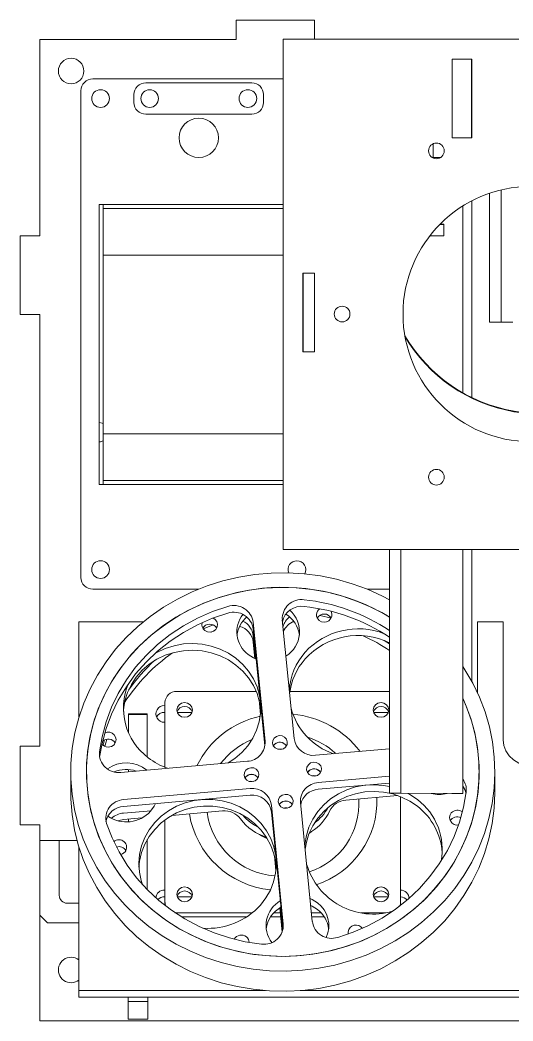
# Model space of a CAD drawing. Header units: millimetres. Extents: x -892 to 1085, y 100 to 1264.
# Drawn here: x -459.7 to -334.2, y 99.6 to 354.6 of the extents above; entities that cross this region are included whole.
import ezdxf

# ---------------------------------------------------------------- set-up
doc = ezdxf.new("R2010")
doc.units = ezdxf.units.MM

msp = doc.modelspace()

# ---------------------------------------------------------------- linework, layer by layer
at = {"color": 7, "linetype": 'Continuous', "lineweight": 15}
for p, q in [((-404.7, 349.62), (-404.7, 354.62)), ((-404.7, 354.62), (-384.7, 354.62)), ((-384.7, 354.62), (-384.7, 349.72)), ((-404.7, 349.62), (-454.7, 349.62)), ((-454.7, 349.62), (-454.7, 299.62)), ((-392.7, 349.72), (-392.7, 219.72)), ((-266.7, 349.72), (-392.7, 349.72)), ((-349.7, 324.62), (-349.7, 344.62)), ((-349.7, 344.62), (-344.7, 344.62)), ((-344.75, 344.62), (-349.65, 344.62)), ((-349.65, 344.62), (-349.65, 324.62)), ((-344.75, 324.62), (-344.75, 344.62)), ((-344.7, 324.62), (-344.7, 344.62)), ((-392.7, 339.62), (-441.2, 339.62)), ((-444.2, 336.62), (-444.2, 212.62)), ((-400.7, 338.62), (-427.7, 338.62)), ((-430.7, 335.62), (-430.7, 333.62)), ((-397.7, 333.62), (-397.7, 335.62)), ((-427.7, 330.62), (-400.7, 330.62)), ((-349.7, 324.62), (-344.7, 324.62)), ((-349.65, 324.62), (-344.75, 324.62)), ((-354.52, 319.62), (-354.52, 323.12)), ((-352.6, 319.62), (-354.81, 319.62)), ((-337.2, 291.71), (-337.2, 311.35)), ((-344.7, 308.55), (-344.7, 258.45)), ((-340.2, 291.71), (-340.2, 310.48)), ((-392.7, 307.62), (-439.52, 307.62)), ((-439.52, 307.62), (-439.52, 236.32)), ((-438.52, 307.62), (-438.52, 306.62)), ((-392.7, 306.62), (-438.52, 306.62)), ((-438.52, 306.62), (-438.52, 305.72)), ((-346.98, 259.65), (-346.98, 307.25)), ((-438.52, 304.72), (-438.52, 305.72)), ((-438.52, 304.72), (-438.52, 294.72)), ((-351.84, 302.57), (-352.82, 302.57)), ((-351.84, 302.62), (-352.77, 302.62)), ((-351.84, 302.62), (-351.84, 299.62)), ((-351.84, 299.67), (-351.84, 302.57)), ((-459.7, 279.62), (-459.7, 299.62)), ((-459.7, 299.62), (-454.7, 299.62)), ((-351.84, 299.62), (-355.4, 299.62)), ((-355.36, 299.67), (-351.84, 299.67)), ((-392.7, 294.72), (-438.52, 294.72)), ((-438.52, 294.72), (-438.52, 294.41)), ((-438.52, 293.41), (-438.52, 294.41)), ((-438.52, 293.41), (-438.52, 250.53)), ((-340.2, 285.71), (-340.2, 291.71)), ((-337.2, 285.71), (-337.2, 291.71)), ((-384.7, 290.12), (-387.7, 290.12)), ((-387.7, 290.12), (-387.7, 270.12)), ((-387.65, 290.12), (-384.75, 290.12)), ((-387.65, 270.12), (-387.65, 290.12)), ((-384.75, 290.12), (-384.75, 270.12)), ((-384.7, 290.12), (-384.7, 270.12)), ((-340.2, 277.63), (-340.2, 285.71)), ((-337.2, 277.63), (-337.2, 285.71)), ((-454.7, 279.62), (-459.7, 279.62)), ((-454.7, 279.62), (-454.7, 169.62)), ((-337.2, 277.63), (-340.2, 277.63)), ((-334.2, 277.63), (-337.2, 277.63)), ((-384.7, 270.12), (-387.7, 270.12)), ((-384.75, 270.12), (-387.65, 270.12)), ((-438.52, 249.53), (-438.52, 250.53)), ((-438.52, 249.53), (-438.52, 249.22)), ((-392.7, 249.22), (-438.52, 249.22)), ((-438.52, 249.22), (-438.52, 239.23)), ((-438.52, 238.23), (-438.52, 239.23)), ((-438.52, 238.23), (-438.52, 237.32)), ((-392.7, 237.32), (-438.52, 237.32)), ((-438.52, 237.32), (-438.52, 236.32)), ((-439.52, 236.32), (-392.7, 236.32)), ((-392.7, 219.72), (-266.7, 219.72)), ((-365.6, 219.72), (-365.6, 157.62)), ((-362.79, 219.72), (-362.79, 157.62)), ((-346.98, 157.58), (-346.98, 219.72)), ((-344.7, 219.72), (-344.7, 216.36)), ((-344.7, 216.36), (-344.7, 186.13)), ((-441.2, 209.62), (-414.29, 209.62)), ((-371.32, 209.62), (-365.6, 209.62)), ((-392.93, 201.84), (-389.92, 171.55)), ((-444.7, 201.33), (-444.7, 177.08)), ((-428.27, 201.33), (-444.7, 201.33)), ((-397.31, 170.9), (-400.32, 201.19)), ((-397.36, 169.68), (-400.32, 199.48)), ((-389.93, 201.33), (-390.31, 201.33)), ((-343.2, 201.33), (-343.2, 183.13)), ((-336.7, 201.33), (-343.2, 201.33)), ((-336.7, 201.33), (-336.7, 171.26)), ((-400.32, 197.77), (-399.74, 191.9)), ((-366.98, 196.56), (-365.6, 195.67)), ((-400.32, 196.11), (-399.91, 191.97)), ((-399.57, 183.57), (-419.8, 183.57)), ((-398.86, 181.4), (-398.49, 177.67)), ((-365.8, 183.57), (-391, 183.57)), ((-365.6, 183.56), (-365.8, 183.57)), ((-422.9, 179.95), (-422.8, 179.95)), ((-422.8, 180.75), (-422.8, 164.24)), ((-432.1, 177.84), (-427.3, 177.84)), ((-432.1, 173.15), (-432.1, 177.84)), ((-432.1, 177.67), (-427.3, 177.67)), ((-427.3, 177.84), (-427.3, 166.88)), ((-422.8, 178.24), (-422.9, 178.24)), ((-415.92, 178.24), (-419.69, 178.24)), ((-365.92, 178.24), (-369.69, 178.24)), ((-422.8, 175.73), (-422.9, 175.73)), ((-438.53, 169.85), (-438.16, 171.24)), ((-459.7, 149.62), (-459.7, 169.62)), ((-459.7, 169.62), (-454.7, 169.62)), ((-395.01, 169.98), (-395.22, 169.7)), ((-384.47, 167.31), (-365.6, 168.96)), ((-434.06, 162.95), (-401.82, 165.78)), ((-432.1, 163.13), (-432.1, 163.66)), ((-446.8, 163.07), (-446.8, 157.94)), ((-402.23, 161.8), (-402.44, 161.52)), ((-386.3, 163.2), (-386.51, 162.91)), ((-365.6, 161.95), (-383.78, 160.36)), ((-338.8, 157.94), (-338.8, 163.07)), ((-401.13, 158.83), (-433.37, 156.01)), ((-365.6, 160.24), (-383.78, 158.65)), ((-401.13, 157.12), (-433.37, 154.3)), ((-376.78, 155.89), (-363.56, 157.05)), ((-362.79, 157.62), (-365.6, 157.62)), ((-365.6, 157.62), (-349.8, 157.58)), ((-362.8, 130), (-362.8, 156.77)), ((-362.79, 157.62), (-346.98, 157.58)), ((-346.98, 157.58), (-349.8, 157.58)), ((-426.35, 153.2), (-433.37, 152.59)), ((-408.14, 153.14), (-421.03, 152.01)), ((-392.68, 124.3), (-395.69, 154.59)), ((-393.52, 155.01), (-393.73, 154.73)), ((-390.85, 155.25), (-390.39, 154.73)), ((-388.3, 155.24), (-385.29, 124.95)), ((-428.66, 151.34), (-433.37, 150.92)), ((-432.1, 150.36), (-432.1, 151.03)), ((-422.8, 150.85), (-422.8, 130)), ((-392.73, 123.08), (-395.69, 152.88)), ((-454.7, 149.62), (-459.7, 149.62)), ((-454.7, 149.62), (-454.7, 145.62)), ((-454.7, 126.62), (-454.7, 145.62)), ((-454.7, 145.62), (-449.7, 145.62)), ((-449.7, 145.62), (-449.7, 131.62)), ((-447.7, 145.62), (-449.7, 145.62)), ((-447.7, 145.62), (-445.19, 145.62)), ((-427.3, 145.84), (-427.3, 133.08)), ((-444.7, 143.93), (-444.7, 107.36)), ((-394.91, 141.7), (-394.54, 137.98)), ((-422.9, 132.97), (-422.8, 132.97)), ((-422.8, 131.26), (-422.9, 131.26)), ((-415.92, 131.26), (-419.69, 131.26)), ((-365.92, 131.26), (-369.69, 131.26)), ((-447.7, 129.62), (-444.7, 129.62)), ((-422.8, 130), (-422.8, 129.07)), ((-393.6, 128.43), (-392.98, 122.22)), ((-393.44, 128.53), (-392.85, 122.58)), ((-362.8, 130), (-362.8, 129.07)), ((-452.7, 124.62), (-454.7, 126.62)), ((-454.7, 126.62), (-454.7, 99.62)), ((-420.25, 127.21), (-419.8, 127.18)), ((-419.8, 127.18), (-400.55, 127.18)), ((-418.61, 126.16), (-401.96, 126.16)), ((-395.9, 126.16), (-393.37, 126.16)), ((-395.1, 127.18), (-393.47, 127.18)), ((-385.51, 127.18), (-383.07, 127.18)), ((-385.41, 126.16), (-382.27, 126.16)), ((-372.82, 127.18), (-366.6, 127.18)), ((-444.7, 124.62), (-452.7, 124.62)), ((-372.93, 123.62), (-372.54, 123.22)), ((-444.7, 107.36), (-397.19, 107.36)), ((-444.7, 105.65), (-444.7, 107.36)), ((-388.42, 107.36), (-270.99, 107.36)), ((-214.7, 105.65), (-444.7, 105.65)), ((-432.2, 104.62), (-432.2, 105.65)), ((-432.2, 104.62), (-427.2, 104.62)), ((-432.2, 100.12), (-432.2, 104.62)), ((-427.2, 105.65), (-427.2, 104.62)), ((-427.2, 104.62), (-427.2, 100.12)), ((-454.7, 99.62), (-204.7, 99.62)), ((-432.2, 100.12), (-427.2, 100.12))]:
    msp.add_line(p, q, dxfattribs=at)
at = {"color": 7, "linetype": 'Continuous', "lineweight": 15, "flags": 128}
for points in [[(-439.52, 252.12), (-438.8, 251.95), (-438.52, 251.83)], [(-438.52, 247.42), (-439.24, 247.17), (-439.52, 247.13)], [(-387.78, 112.55), (-391.96, 112.33), (-396.15, 112.42), (-400.32, 112.82), (-404.44, 113.52), (-408.49, 114.51), (-412.45, 115.8), (-416.29, 117.38), (-419.98, 119.22), (-423.52, 121.33), (-426.87, 123.7), (-430.01, 126.29), (-432.93, 129.11), (-435.61, 132.14), (-438.03, 135.35), (-440.18, 138.73), (-442.05, 142.25), (-443.62, 145.9), (-444.88, 149.65), (-445.83, 153.48), (-446.46, 157.37), (-446.77, 161.3), (-446.76, 165.23), (-446.41, 169.15), (-445.75, 173.04), (-444.77, 176.87), (-443.48, 180.61), (-441.88, 184.25), (-439.98, 187.75), (-437.81, 191.12), (-435.36, 194.31), (-432.65, 197.31), (-429.71, 200.11), (-426.54, 202.69), (-423.18, 205.03), (-419.62, 207.11), (-415.91, 208.93), (-412.06, 210.48), (-408.09, 211.74), (-404.03, 212.7), (-399.91, 213.37), (-395.74, 213.74), (-391.55, 213.8), (-387.37, 213.56), (-383.22, 213.01), (-379.13, 212.16), (-375.13, 211.02), (-371.23, 209.59), (-367.45, 207.87), (-365.6, 206.91)], [(-388.15, 116.29), (-392.18, 116.09), (-396.2, 116.19), (-400.2, 116.6), (-404.16, 117.31), (-408.04, 118.32), (-411.82, 119.62), (-415.48, 121.2), (-418.99, 123.05), (-422.34, 125.16), (-425.49, 127.51), (-428.43, 130.1), (-431.13, 132.9), (-433.59, 135.9), (-435.79, 139.07), (-437.7, 142.4), (-439.33, 145.86), (-440.65, 149.43), (-441.66, 153.09), (-442.36, 156.82), (-442.73, 160.59), (-442.78, 164.37), (-442.51, 168.15), (-441.92, 171.89), (-441, 175.57), (-439.77, 179.18), (-438.24, 182.68), (-436.42, 186.05), (-434.31, 189.27), (-431.93, 192.33), (-429.3, 195.19), (-426.43, 197.84), (-423.34, 200.27), (-420.06, 202.46), (-416.6, 204.39), (-412.98, 206.06), (-409.23, 207.45), (-405.38, 208.54), (-401.44, 209.35), (-397.45, 209.85), (-393.43, 210.05), (-389.41, 209.95), (-385.4, 209.54), (-381.45, 208.83), (-377.57, 207.82), (-373.79, 206.52), (-370.13, 204.94), (-366.61, 203.09), (-365.6, 202.49)], [(-406.79, 205.24), (-410.71, 203.91), (-414.49, 202.26), (-418.09, 200.3), (-421.5, 198.05), (-424.69, 195.52), (-427.62, 192.74), (-430.28, 189.73), (-432.64, 186.5), (-434.7, 183.09), (-436.42, 179.53), (-437.8, 175.83), (-438.82, 172.04), (-439.49, 168.17)], [(-406.79, 203.53), (-410.71, 202.2), (-414.49, 200.55), (-418.09, 198.59), (-421.5, 196.34), (-424.69, 193.81), (-427.62, 191.03), (-430.28, 188.02), (-432.64, 184.79), (-434.7, 181.38), (-436.42, 177.82), (-437.8, 174.12), (-438.82, 170.33), (-439.45, 166.81)], [(-410.56, 202.25), (-410.13, 202), (-409.64, 201.43), (-409.41, 200.72), (-409.49, 200), (-409.87, 199.35), (-410.47, 198.89), (-411.22, 198.68), (-412, 198.75), (-412.68, 199.1), (-412.68, 199.1)], [(-383.42, 202.93), (-383.26, 202.9), (-380.46, 202.27)], [(-413.07, 199.5), (-410.71, 200.49), (-410.56, 200.55)], [(-411, 198.71), (-410.71, 198.82), (-410.32, 198.97)], [(-433.37, 178.5), (-433.35, 178.92), (-433, 181.14), (-432.33, 183.29), (-431.36, 185.34), (-430.1, 187.25), (-428.58, 188.98), (-426.82, 190.5), (-424.85, 191.77), (-422.72, 192.79), (-420.46, 193.52), (-418.12, 193.96), (-415.74, 194.09), (-413.35, 193.91), (-411.02, 193.44), (-408.78, 192.66), (-406.67, 191.61), (-404.73, 190.3), (-403, 188.76), (-401.51, 187), (-400.29, 185.07), (-399.35, 183.01), (-398.73, 180.84), (-398.43, 178.61), (-398.42, 178.5)], [(-425.45, 193.13), (-424.85, 193.48), (-422.72, 194.5), (-420.46, 195.23), (-418.12, 195.67), (-415.74, 195.8), (-413.35, 195.62), (-411.02, 195.15), (-408.78, 194.38), (-406.67, 193.32), (-404.73, 192.01), (-403, 190.47), (-401.51, 188.71), (-400.29, 186.78), (-399.35, 184.72), (-398.73, 182.55), (-398.43, 180.32), (-398.45, 178.08), (-398.8, 175.86), (-399.46, 173.7), (-400.44, 171.65), (-401.7, 169.75), (-403.22, 168.02), (-404.98, 166.5), (-406.72, 165.35)], [(-431.29, 193.06), (-433.74, 190.05), (-435.92, 186.87), (-437.81, 183.53), (-439.42, 180.06), (-440.72, 176.48), (-441.72, 172.82), (-442.39, 169.09), (-442.75, 165.32), (-442.78, 161.53), (-442.48, 157.76), (-441.87, 154.02), (-440.93, 150.34), (-439.69, 146.74), (-438.14, 143.25), (-436.29, 139.89), (-434.17, 136.67), (-431.77, 133.63), (-429.13, 130.78), (-426.24, 128.14), (-423.14, 125.72), (-419.85, 123.55), (-416.37, 121.63), (-412.75, 119.99), (-409, 118.62), (-405.14, 117.54), (-401.2, 116.75), (-397.2, 116.27), (-393.18, 116.09), (-389.16, 116.21), (-385.16, 116.64), (-381.21, 117.37), (-377.33, 118.39), (-373.55, 119.71), (-369.9, 121.3), (-366.4, 123.17), (-363.07, 125.3), (-359.93, 127.67), (-357.01, 130.27), (-354.31, 133.08), (-351.87, 136.09), (-349.69, 139.27), (-347.8, 142.61), (-346.19, 146.08), (-344.88, 149.66), (-343.89, 153.32), (-343.22, 157.05), (-342.86, 160.82), (-342.83, 164.61), (-343.12, 168.38), (-343.74, 172.12), (-344.67, 175.8), (-345.92, 179.4), (-346.98, 181.86)], [(-399.56, 191.83), (-400.29, 192.15), (-401.63, 193)], [(-346.98, 189.91), (-346.46, 189.12), (-344.46, 185.67), (-342.74, 182.08), (-341.32, 178.38), (-340.21, 174.58), (-339.42, 170.72), (-338.95, 166.81), (-338.8, 162.88), (-338.98, 158.94), (-339.49, 155.04), (-340.31, 151.18), (-341.45, 147.39), (-342.89, 143.7), (-344.64, 140.12), (-346.68, 136.68), (-348.99, 133.4), (-351.57, 130.3), (-354.4, 127.4), (-357.45, 124.71), (-360.72, 122.25), (-364.19, 120.04), (-367.82, 118.08), (-371.61, 116.4), (-375.52, 115), (-379.53, 113.88), (-383.63, 113.06), (-387.78, 112.55)], [(-346.98, 181.86), (-346.28, 180.28), (-344.96, 176.71), (-343.94, 173.05), (-343.25, 169.32), (-342.87, 165.55), (-342.82, 161.77), (-343.1, 157.99), (-343.69, 154.25), (-344.61, 150.57), (-345.83, 146.96), (-347.37, 143.46), (-349.19, 140.09), (-351.3, 136.87), (-353.68, 133.81), (-356.31, 130.95), (-359.18, 128.3), (-362.27, 125.87), (-365.55, 123.68), (-369.01, 121.74), (-372.63, 120.08), (-376.38, 118.69), (-380.23, 117.6), (-384.16, 116.79), (-388.15, 116.29)], [(-419.8, 178.87), (-419.65, 179.59), (-419.22, 180.2), (-418.57, 180.6), (-417.8, 180.75), (-417.04, 180.6), (-416.39, 180.2), (-415.96, 179.59), (-415.8, 178.87), (-415.96, 178.15), (-416.39, 177.54), (-417.04, 177.13), (-417.8, 176.99), (-418.57, 177.13), (-419.22, 177.54), (-419.65, 178.15), (-419.8, 178.87)], [(-369.8, 178.87), (-369.65, 179.59), (-369.22, 180.2), (-368.57, 180.6), (-367.8, 180.75), (-367.04, 180.6), (-366.39, 180.2), (-365.96, 179.59), (-365.8, 178.87), (-365.96, 178.15), (-366.39, 177.54), (-367.04, 177.13), (-367.8, 176.99), (-368.57, 177.13), (-369.22, 177.54), (-369.65, 178.15), (-369.8, 178.87)], [(-438.15, 169.61), (-437.8, 170.75), (-437.58, 171.42)], [(-395.01, 171.69), (-395.36, 171.08), (-395.44, 170.39), (-395.23, 169.72), (-394.76, 169.18), (-394.11, 168.85), (-393.37, 168.78), (-392.66, 168.98), (-392.09, 169.42), (-391.73, 170.03), (-391.66, 170.72), (-391.87, 171.39), (-392.34, 171.93), (-392.99, 172.26), (-393.72, 172.33), (-394.44, 172.13), (-395.01, 171.69)], [(-336.7, 171.26), (-336.53, 169.8), (-336.01, 168.41), (-335.18, 167.16), (-334.07, 166.12), (-332.74, 165.34), (-331.26, 164.85), (-329.7, 164.68), (-328.15, 164.85), (-326.67, 165.34), (-325.34, 166.12), (-324.23, 167.16), (-323.4, 168.41), (-322.88, 169.8), (-322.7, 171.26)], [(-394.09, 168.84), (-393.72, 168.91), (-393, 168.84)], [(-393, 168.84), (-393.72, 168.91), (-394.09, 168.84)], [(-402.23, 163.51), (-402.58, 162.9), (-402.66, 162.2), (-402.45, 161.54), (-401.98, 161), (-401.33, 160.66), (-400.59, 160.59), (-399.88, 160.79), (-399.31, 161.23), (-398.95, 161.84), (-398.88, 162.54), (-399.09, 163.2), (-399.56, 163.75), (-400.21, 164.08), (-400.95, 164.15), (-401.66, 163.95), (-402.23, 163.51)], [(-386.3, 164.91), (-386.65, 164.3), (-386.73, 163.6), (-386.52, 162.94), (-386.05, 162.39), (-385.4, 162.06), (-384.66, 161.99), (-383.95, 162.19), (-383.38, 162.63), (-383.02, 163.24), (-382.95, 163.93), (-383.16, 164.6), (-383.63, 165.14), (-384.28, 165.47), (-385.02, 165.55), (-385.73, 165.35), (-386.3, 164.91)], [(-401.32, 160.66), (-400.95, 160.73), (-400.22, 160.66)], [(-400.22, 160.66), (-400.95, 160.73), (-401.32, 160.66)], [(-385.38, 162.06), (-385.02, 162.13), (-384.29, 162.06)], [(-384.29, 162.06), (-385.02, 162.13), (-385.38, 162.06)], [(-387.19, 144.12), (-387.16, 144.64), (-386.81, 146.86), (-386.14, 149.02), (-385.17, 151.07), (-383.91, 152.97), (-382.39, 154.7), (-380.63, 156.22), (-378.66, 157.5), (-376.53, 158.51), (-374.27, 159.24), (-371.93, 159.68), (-369.55, 159.81), (-367.17, 159.64), (-365.6, 159.35)], [(-387.78, 107.42), (-391.96, 107.2), (-396.15, 107.29), (-400.32, 107.69), (-404.44, 108.39), (-408.49, 109.38), (-412.45, 110.67), (-416.29, 112.24), (-419.98, 114.09), (-423.52, 116.2), (-426.87, 118.57), (-430.01, 121.16), (-432.93, 123.98), (-435.61, 127.01), (-438.03, 130.22), (-440.18, 133.6), (-442.05, 137.12), (-443.62, 140.77), (-444.88, 144.52), (-445.83, 148.35), (-446.46, 152.24), (-446.77, 156.17), (-446.8, 157.94)], [(-428.52, 134.36), (-428.85, 135.37), (-429.31, 137.57), (-429.45, 139.81), (-429.27, 142.05), (-428.76, 144.24), (-427.94, 146.35), (-426.82, 148.33), (-425.42, 150.15), (-423.78, 151.78), (-421.91, 153.18), (-419.86, 154.33), (-417.66, 155.2), (-415.35, 155.79), (-412.98, 156.07), (-410.6, 156.05), (-408.23, 155.73), (-405.94, 155.1), (-403.76, 154.19), (-401.73, 153), (-399.89, 151.57), (-398.28, 149.92), (-396.92, 148.07), (-395.84, 146.07), (-395.06, 143.95), (-394.59, 141.75), (-394.45, 139.51), (-394.64, 137.27), (-395.15, 135.07), (-395.97, 132.97), (-397.09, 130.98), (-398.48, 129.16), (-398.48, 129.16)], [(-393.52, 156.72), (-393.88, 156.11), (-393.95, 155.42), (-393.74, 154.75), (-393.27, 154.21), (-392.62, 153.88), (-391.88, 153.81), (-391.17, 154.01), (-390.6, 154.45), (-390.24, 155.06), (-390.17, 155.75), (-390.38, 156.42), (-390.85, 156.96), (-391.5, 157.29), (-392.24, 157.36), (-392.95, 157.16), (-393.52, 156.72)], [(-338.8, 157.94), (-338.8, 157.74), (-338.98, 153.81), (-339.49, 149.91), (-340.31, 146.05), (-341.45, 142.26), (-342.89, 138.57), (-344.64, 134.99), (-346.68, 131.55), (-348.99, 128.27), (-351.57, 125.17), (-354.4, 122.27), (-357.45, 119.58), (-360.72, 117.12), (-364.19, 114.91), (-367.82, 112.95), (-371.61, 111.27), (-375.52, 109.87), (-379.53, 108.75), (-383.63, 107.93), (-387.78, 107.42)], [(-387.12, 143.36), (-386.81, 145.15), (-386.14, 147.31), (-385.17, 149.36), (-383.91, 151.26), (-382.39, 152.99), (-380.63, 154.51), (-378.66, 155.79), (-376.53, 156.8), (-374.27, 157.53), (-371.93, 157.97), (-369.55, 158.1), (-367.17, 157.93), (-364.83, 157.45), (-362.59, 156.68), (-360.48, 155.63), (-358.54, 154.31)], [(-378.82, 120.9), (-374.9, 122.23), (-371.12, 123.88), (-367.51, 125.84), (-364.11, 128.09), (-360.92, 130.62), (-357.99, 133.4), (-355.33, 136.41), (-352.96, 139.64), (-350.91, 143.05), (-349.19, 146.61), (-347.81, 150.3), (-346.78, 154.1), (-346.12, 157.96)], [(-360.96, 157.61), (-360.48, 157.34), (-358.54, 156.02)], [(-429.43, 138.8), (-429.27, 140.34), (-428.76, 142.53), (-427.94, 144.64), (-426.82, 146.62), (-425.42, 148.44), (-423.78, 150.07), (-421.91, 151.47), (-419.86, 152.62), (-417.66, 153.49), (-415.35, 154.08), (-412.98, 154.36), (-410.6, 154.34), (-408.23, 154.02), (-405.94, 153.39), (-403.76, 152.48), (-401.73, 151.29), (-399.89, 149.86), (-398.28, 148.21), (-396.92, 146.36), (-395.84, 144.36), (-395.06, 142.24), (-394.59, 140.04), (-394.48, 138.8)], [(-425.23, 155.01), (-425.57, 154.33), (-426.47, 153.07)], [(-391.51, 153.87), (-392.24, 153.94), (-392.61, 153.87)], [(-433.37, 150.92), (-434.45, 150.71), (-434.74, 150.61)], [(-437.68, 149.93), (-436.26, 146.25), (-434.5, 142.7), (-432.42, 139.31), (-430.03, 136.1), (-427.34, 133.11), (-424.38, 130.35), (-421.17, 127.86), (-417.74, 125.63), (-414.11, 123.7), (-410.32, 122.09), (-406.39, 120.79), (-402.35, 119.82), (-398.24, 119.2)], [(-385.48, 147.9), (-386, 147.51), (-386.1, 147.43)], [(-432.97, 142.68), (-433.58, 142.22), (-434.13, 142.03)], [(-419.8, 131.88), (-419.65, 132.6), (-419.22, 133.21), (-418.57, 133.62), (-417.8, 133.76), (-417.04, 133.62), (-416.39, 133.21), (-415.96, 132.6), (-415.8, 131.88), (-415.96, 131.16), (-416.39, 130.55), (-417.04, 130.15), (-417.8, 130), (-418.57, 130.15), (-419.22, 130.55), (-419.65, 131.16), (-419.8, 131.88)], [(-369.8, 131.88), (-369.65, 132.6), (-369.22, 133.21), (-368.57, 133.62), (-367.8, 133.76), (-367.04, 133.62), (-366.39, 133.21), (-365.96, 132.6), (-365.8, 131.88), (-365.96, 131.16), (-366.39, 130.55), (-367.04, 130.15), (-367.8, 130), (-368.57, 130.15), (-369.22, 130.55), (-369.65, 131.16), (-369.8, 131.88)], [(-385.87, 130.82), (-385.32, 130.57), (-383.98, 129.72)], [(-385.69, 129.03), (-385.32, 128.86), (-383.98, 128.01)]]:
    msp.add_lwpolyline(points, dxfattribs=at)
at = {"color": 7, "linetype": 'Continuous', "lineweight": 15}
for centre, radius in [((-446.7, 341.62), 3.25), ((-439.2, 334.62), 2.25), ((-426.7, 334.62), 2.25), ((-401.7, 334.62), 2.25), ((-414.2, 324.62), 5), ((-353.7, 321.29), 2), ((-329.7, 279.72), 32.5), ((-377.7, 279.72), 2), ((-353.7, 238.15), 2), ((-439.2, 214.62), 2.25)]:
    msp.add_circle(centre, radius, dxfattribs=at)
for centre, radius, start, end in [((-441.2, 336.62), 3, 90, 180), ((-427.7, 335.62), 3, 90, 180), ((-400.7, 335.62), 3, 0, 90), ((-427.7, 333.62), 3, 180, 270), ((-400.7, 333.62), 3, 270, 0), ((-327.2, 294.45), 40.03, 210.3806, 310.3398), ((-327.2, 294.3), 40.03, 210.4877, 310.037), ((-389.2, 214.62), 2.25, 90, 201.6311), ((-389.2, 214.62), 2.25, 331.2965, 90), ((-441.2, 212.62), 3, 180, 270), ((-392.74, 157.99), 52.12, 58.6305, 137.7158), ((-388.07, 202.13), 4.86, 81.6963, 183.4438), ((-392.56, 158.44), 48.77, 56.4435, 83.8884), ((-405.26, 200.49), 4.98, 7.9963, 107.8971), ((-388.05, 200.35), 4.93, 82.0657, 168.4629), ((-395.82, 198.77), 7.28, 301.6258, 48.885), ((-392.56, 156.73), 48.77, 56.4435, 83.8884), ((-382.42, 203.11), 1.82, 123.1343, 232.6717), ((-405.26, 198.78), 4.98, 7.9963, 107.8971), ((-397.29, 198.77), 7.22, 142.1083, 233.0937), ((-397.15, 196.99), 7.38, 130.97, 172.7003), ((-405, 197.24), 4.71, 6.4515, 64.7362), ((-388.27, 198.76), 4.69, 126.0868, 162.8806), ((-388.15, 197), 4.84, 112.8051, 157.6307), ((-395.94, 196.98), 7.43, 7.3514, 58.131), ((-382.25, 201.25), 2.05, 29.4939, 150.5061), ((-382.26, 203.16), 1.96, 229.7322, 24.6887), ((-411.59, 200.55), 1.81, 162.5019, 232.9775), ((-411.41, 198.69), 2.05, 29.4939, 150.5061), ((-405.08, 195.53), 4.8, 6.9028, 74.7288), ((-373.64, 181.31), 18.22, 68.56, 137.7417), ((-373.64, 179.59), 18.23, 63.8545, 137.74), ((-392.11, 154.22), 47.8, 56.329, 65.5782), ((-395, 156.25), 45.28, 124.8588, 147.2511), ((-395.3, 158.14), 44.91, 132.1738, 144.9775), ((-375.25, 182.97), 15.91, 138.2867, 176.9563), ((-375.22, 181.24), 15.94, 138.3058, 173.4765), ((-417.55, 179.34), 15.83, 156.6163, 233.0247), ((-419.89, 180.65), 2.91, 88.2746, 178.1638), ((-423.01, 177.84), 2.12, 87.1325, 272.8675), ((-417.8, 177.71), 2.03, 18.5914, 161.4086), ((-374.47, 183.57), 16.77, 194.8379, 251.0495), ((-367.8, 177.71), 2.03, 18.5914, 161.4086), ((-422.94, 175.99), 2.26, 89.1764, 153.7522), ((-393.47, 154.16), 23.66, 102.1558, 153.6777), ((-392.5, 153.58), 24.32, 37.2394, 84.6597), ((-437.24, 169.41), 2.05, 29.6551, 135.8851), ((-437.19, 171.29), 1.92, 320.9965, 120.3892), ((-393.39, 153.66), 19.11, 112.1637, 142.9147), ((-402.09, 170.57), 4.79, 273.1852, 3.9661), ((-385.04, 172.2), 4.92, 187.5703, 276.5815), ((-392.51, 153.2), 19.65, 47.8073, 72.2795), ((-437.23, 171.46), 2.07, 218.2509, 318.0453), ((-393.55, 168.69), 1.95, 31.1069, 148.8931), ((-393.55, 168.68), 1.96, 31.5029, 138.1097), ((-434.66, 167.76), 4.85, 175.1394, 277.1221), ((-416.14, 180.78), 17.83, 232.1759, 250.2497), ((-432.63, 157.01), 8.38, 51.209, 125.3417), ((-432.63, 155.21), 8.46, 72.88, 111.6241), ((-384.84, 161.91), 1.95, 31.1069, 148.8931), ((-384.84, 161.89), 1.96, 31.5029, 138.1097), ((-400.77, 160.51), 1.95, 31.1069, 148.8931), ((-400.77, 160.49), 1.96, 31.5029, 138.1097), ((-350.59, 158.5), 4.5, 353.173, 36.6848), ((-400.57, 153.94), 4.92, 7.5703, 96.5815), ((-383.52, 155.57), 4.79, 93.1852, 183.9661), ((-383.49, 153.8), 4.86, 93.5026, 168.676), ((-350.64, 156.76), 4.56, 10.8769, 36.5595), ((-433.14, 151.28), 4.73, 92.7163, 196.6018), ((-400.57, 152.23), 4.92, 7.5703, 96.5815), ((-392.06, 153.71), 1.96, 51.9107, 148.5295), ((-392.06, 153.71), 1.96, 31.5029, 138.1097), ((-391.62, 154.92), 18.18, 287.691, 3.9623), ((-391.4, 155.72), 22.58, 288.3341, 2.2023), ((-376.41, 150.92), 4.99, 94.2538, 154.1171), ((-368.15, 143.33), 15.92, 349.1626, 52.8804), ((-352.98, 165.83), 8.49, 255.9038, 283.7734), ((-433.05, 149.42), 4.89, 93.7598, 167.5532), ((-432.64, 158.68), 8.34, 235.7566, 317.6845), ((-407.65, 148.04), 5.12, 36.7691, 95.5443), ((-392.06, 151.94), 2.01, 73.4376, 105.7316), ((-392.13, 158.39), 12.43, 302.3737, 334.7776), ((-392.12, 160.06), 12.42, 306.3878, 330.7635), ((-368.25, 141.54), 16.04, 3.4648, 52.7621), ((-348.37, 151.24), 2.08, 51.3695, 137.8384), ((-432.95, 147.49), 5.12, 94.6719, 132.7653), ((-393.56, 156.24), 23.35, 189.4846, 264.148), ((-393.42, 155.35), 18.83, 187.8206, 265.9203), ((-393.09, 158.81), 12.99, 216.3842, 252.7214), ((-393.18, 160.38), 12.86, 220.1683, 243.9835), ((-348.45, 151.43), 1.89, 140.4859, 282.3827), ((-348.37, 149.56), 2.06, 64.0551, 150.0071), ((-434.51, 143.87), 1.94, 322.4287, 132.7235), ((-392.94, 155.51), 10.2, 235.5785, 248.2313), ((-434.5, 142.02), 2.03, 29.493, 109.214), ((-369.82, 144.45), 17.6, 196.0758, 286.4376), ((-422.97, 130.78), 2.19, 88.3757, 173.5114), ((-417.8, 130.72), 2.03, 18.5914, 161.4086), ((-367.8, 130.72), 2.03, 18.5914, 161.4086), ((-362.83, 130.79), 2.18, 1.7849, 89.2308), ((-447.7, 131.62), 2, 180, 270), ((-422.93, 128.96), 2.3, 89.4679, 136.6358), ((-389.8, 123.95), 7.27, 120.0874, 216.9287), ((-362.88, 128.97), 2.29, 39.9879, 88.1503), ((-420.12, 130.01), 2.68, 180.0856, 204.8565), ((-411.88, 141.27), 18.06, 266.021, 317.9026), ((-389.6, 122.09), 7.5, 119.425, 172.4323), ((-388.31, 123.95), 7.22, 334.9987, 53.1296), ((-388.47, 122.14), 7.4, 7.322, 52.5792), ((-365.49, 130.01), 2.68, 335.1435, 359.9144), ((-380.35, 125.65), 4.98, 187.9963, 287.8971), ((-397.53, 124.01), 4.86, 261.6963, 3.4438), ((-374.2, 122.09), 1.99, 50.1882, 189.3664), ((-403.36, 119.44), 2.06, 51.8721, 150.3752), ((-403.19, 119.6), 1.83, 0.2879, 52.8455), ((-446.7, 112.62), 3.25, 90, 307.9799), ((-446.7, 112.62), 3.25, 52.0201, 90)]:
    msp.add_arc(centre, radius, start, end, dxfattribs=at)

doc.saveas('drawing.dxf')
